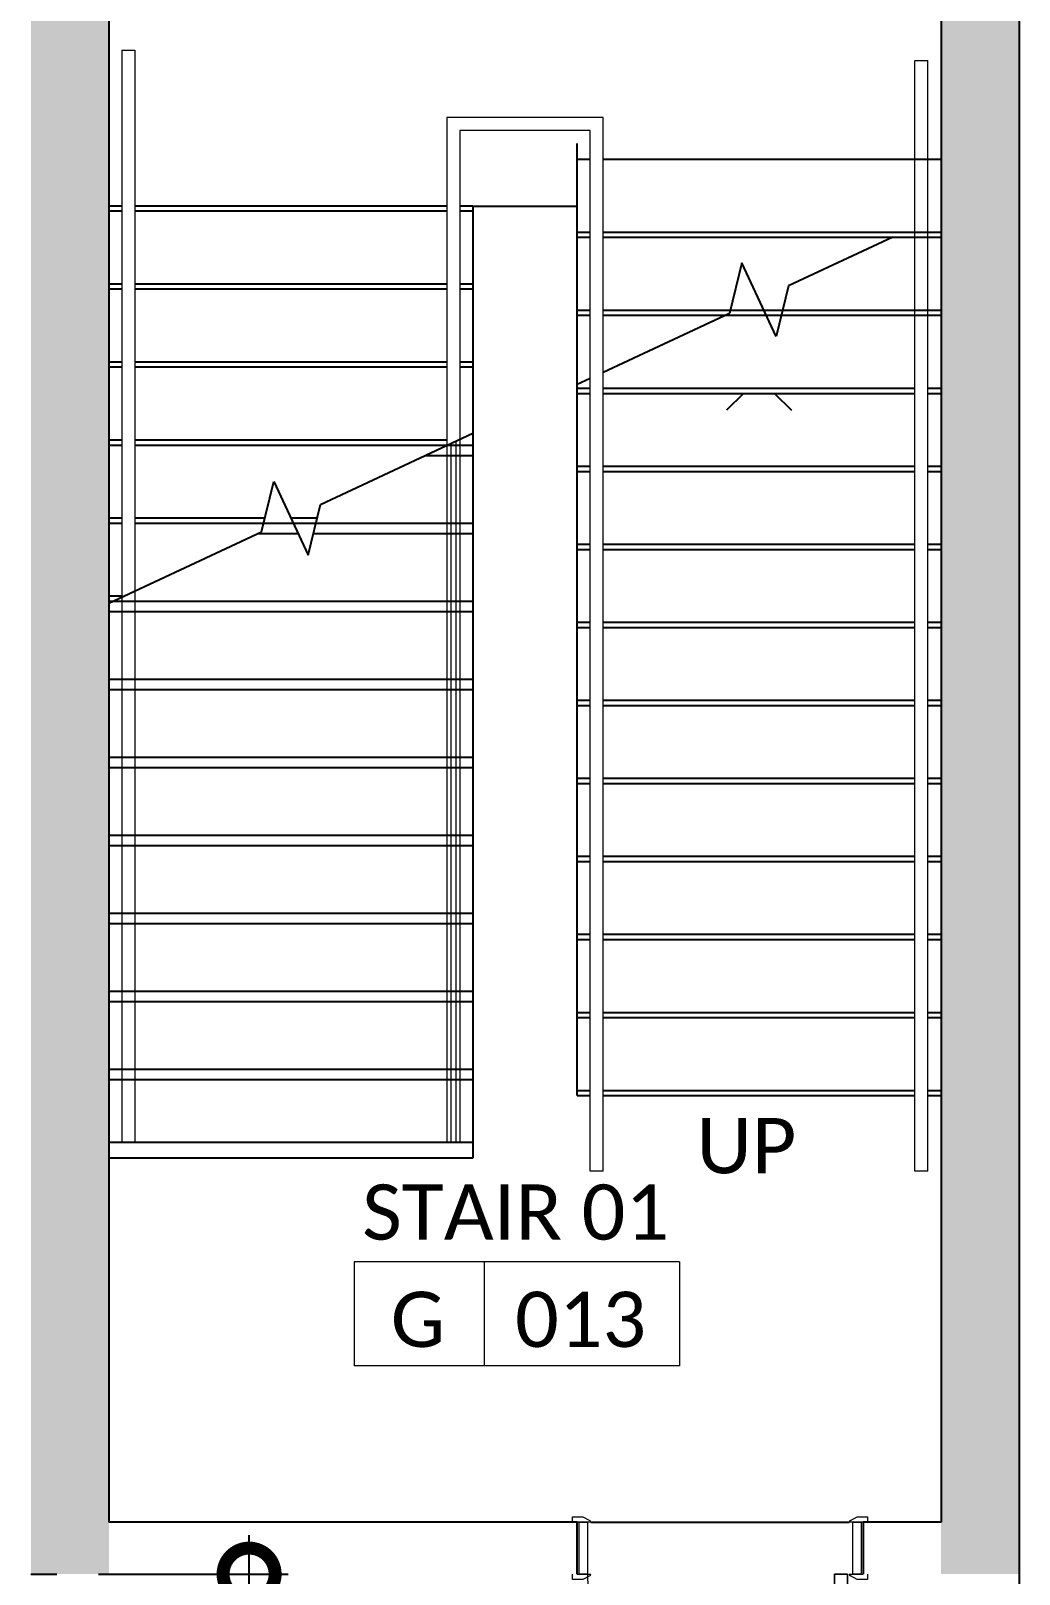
# Model space of a CAD drawing. Header units: metres. Extents: x 22.6 to 101.3, y 9.4 to 67.4.
# Drawn here: x 29.19 to 32.99, y 29.55 to 35.48 of the extents above; entities that cross this region are included whole.
import ezdxf

# ---------------------------------------------------------------- set-up
doc = ezdxf.new("R2010")
doc.units = ezdxf.units.M
doc.linetypes.add('ECG_Line-Ptrn-Sold', pattern=[9144.001, 9144, -0.001])
doc.layers.add('00', color=252, linetype='Continuous')
for name, color, linetype, lineweight in [('A-DIM', 7, 'Continuous', 5), ('A-DOOR', 5, 'Continuous', 5), ('A-FLOR-HRAL', 1, 'Continuous', 9), ('A-STAIR', 1, 'ECG_Line-Ptrn-Sold', 13), ('A-TEXT', 7, 'ECG_Line-Ptrn-Sold', 13)]:
    doc.layers.add(name, color=color, linetype=linetype, lineweight=lineweight)
doc.styles.add('Calibri', font='calibri.ttf', dxfattribs={"height": 0.212639})
doc.dimstyles.new('ECG_Dimn-Detl-100', dxfattribs={"dimscale": 0.3048, "dimtxt": 0.25, "dimasz": 1.312336, "dimexe": 0.492126, "dimexo": 0.0625, "dimgap": 0, "dimtad": 1, "dimdec": 0, "dimlfac": 1000, "dimzin": 0, "dimdsep": 46, "dimtxsty": 'Calibri', "dimblk1": 'DOTSMALL', "dimblk2": 'DOTSMALL', "dimsah": 1, "dimcen": 0.09, "dimdle": 0.492126, "dimazin": 0, "dimtfac": 1, "dimtdec": 4, "dimtix": 1, "dimtmove": 0, "dimatfit": 3, "dimfxl": 0.492126, "dimfxlon": 1, "dimtvp": 1, "dimtolj": 1, "dimtzin": 0, "dimarcsym": 2})

# ---------------------------------------------------------------- blocks, each defined once
blk = doc.blocks.new('ECG_ Door-Single Leaf-Steel - 1100x2200 mm-3097157-GROUND FLOOR PLAN')
at = {"layer": 'A-DOOR'}
for p, q in [((-0.567, 0.12), (-0.527, 0.12)), ((-0.567, 0.1), (-0.567, 0.12)), ((-0.527, 0.12), (-0.501, 0.106)), ((0.501, 0.106), (0.527, 0.12)), ((0.527, 0.12), (0.567, 0.12)), ((0.567, 0.12), (0.567, 0.1)), ((-0.497, 0.1), (-0.55, 0.1)), ((-0.542, 0.1), (-0.51, 0.1)), ((-0.542, -0.1), (-0.542, 0.1)), ((-0.51, 0.1), (-0.51, -0.1)), ((0.55, 0.1), (0.497, 0.1)), ((0.51, 0.1), (0.542, 0.1)), ((0.51, -0.1), (0.51, 0.1)), ((0.542, 0.1), (0.542, -0.1)), ((-0.567, -0.12), (-0.567, -0.1)), ((-0.55, -0.1), (-0.497, -0.1)), ((-0.51, -0.1), (-0.542, -0.1)), ((-0.501, -0.106), (-0.527, -0.12)), ((0.44, -0.1), (0.49, -0.1)), ((0.44, -1.1), (0.44, -0.1)), ((0.44, -0.1), (0.44, -1.1)), ((0.49, -0.1), (0.44, -0.1)), ((0.49, -0.1), (0.49, -1.1)), ((0.49, -1.1), (0.49, -0.1)), ((0.497, -0.1), (0.55, -0.1)), ((0.527, -0.12), (0.501, -0.106)), ((0.542, -0.1), (0.51, -0.1)), ((0.567, -0.1), (0.567, -0.12)), ((-0.527, -0.12), (-0.567, -0.12)), ((0.567, -0.12), (0.527, -0.12)), ((0.49, -1.1), (0.44, -1.1)), ((0.44, -1.1), (0.49, -1.1))]:
    blk.add_line(p, q, dxfattribs=at)
for centre, radius, start, end in [((-0.505, 0.099), 0.00806, 7.12502, 60.25512), ((0.505, 0.099), 0.00806, 119.74488, 172.87498), ((0.49, -0.1), 1, 180, 270), ((-0.505, -0.099), 0.00806, 299.74488, 352.87498), ((0.505, -0.099), 0.00806, 187.12502, 240.25512)]:
    blk.add_arc(centre, radius, start, end, dxfattribs=at)
blk = doc.blocks.new('Railing - Railing-2858507-GROUND FLOOR PLAN')
at = {"layer": 'A-FLOR-HRAL'}
for p, q in [((32.5935, 31.0973), (32.5935, 34.3273)), ((32.6435, 31.0973), (32.6435, 34.3273)), ((32.6435, 31.0973), (32.5935, 31.0973))]:
    blk.add_line(p, q, dxfattribs=at)
at = {"layer": 'A-STAIR'}
for p, q in [((32.5935, 35.3673), (32.6435, 35.3673)), ((32.5935, 34.6873), (32.5935, 35.3673)), ((32.6435, 34.6873), (32.6435, 35.3673)), ((32.5935, 34.3273), (32.5935, 34.6873)), ((32.6435, 34.3273), (32.6435, 34.6873))]:
    blk.add_line(p, q, dxfattribs=at)
blk = doc.blocks.new('Railing - Railing-3163425-GROUND FLOOR PLAN')
at = {"layer": 'A-FLOR-HRAL'}
for p, q in [((30.7935, 35.1477), (30.7935, 35.0473)), ((31.3943, 35.1477), (30.7935, 35.1477)), ((31.3943, 34.7553), (31.3943, 35.1477)), ((30.8435, 35.0977), (30.8435, 35.0473)), ((31.3443, 35.0977), (30.8435, 35.0977)), ((31.3443, 34.7553), (31.3443, 35.0977)), ((30.7935, 35.0473), (30.7935, 34.7723)), ((30.8435, 35.0473), (30.8435, 34.7723)), ((30.7935, 34.7723), (30.7935, 33.8869)), ((30.8435, 34.7723), (30.8435, 33.9102)), ((31.3443, 31.0973), (31.3443, 34.7553)), ((31.3943, 31.0973), (31.3943, 34.7553)), ((30.7935, 33.8869), (30.8435, 33.9102)), ((30.7935, 33.8869), (30.8435, 33.9102)), ((30.7935, 33.8869), (30.8435, 33.9102)), ((30.7935, 33.8869), (30.8435, 33.9102)), ((30.7935, 33.8869), (30.8435, 33.9102)), ((30.7935, 33.8869), (30.8435, 33.9102)), ((31.3943, 31.0973), (31.3443, 31.0973))]:
    blk.add_line(p, q, dxfattribs=at)
at = {"layer": 'A-STAIR'}
for p, q in [((30.7935, 33.8869), (30.7935, 31.5073)), ((30.8085, 33.8939), (30.8085, 31.5073)), ((30.8085, 33.8939), (30.8085, 31.5073)), ((30.8085, 33.8939), (30.8085, 31.5073)), ((30.8085, 33.8939), (30.8085, 31.5073)), ((30.8085, 33.8939), (30.8085, 31.5073)), ((30.8285, 33.9032), (30.8285, 31.5073)), ((30.8285, 33.9032), (30.8285, 31.5073)), ((30.8285, 33.9032), (30.8285, 31.5073)), ((30.8285, 33.9032), (30.8285, 31.5073)), ((30.8285, 33.9032), (30.8285, 31.5073)), ((30.8435, 33.9102), (30.8435, 31.5073)), ((30.7935, 31.5073), (30.7935, 31.2073)), ((30.8085, 31.5073), (30.8085, 31.2073)), ((30.8085, 31.5073), (30.8085, 31.2073)), ((30.8085, 31.5073), (30.8085, 31.2073)), ((30.8085, 31.5073), (30.8085, 31.2073)), ((30.8085, 31.5073), (30.8085, 31.2073)), ((30.8285, 31.5073), (30.8285, 31.2073)), ((30.8285, 31.5073), (30.8285, 31.2073)), ((30.8285, 31.5073), (30.8285, 31.2073)), ((30.8285, 31.5073), (30.8285, 31.2073)), ((30.8285, 31.5073), (30.8285, 31.2073)), ((30.8435, 31.5073), (30.8435, 31.2073)), ((30.8435, 31.2073), (30.7935, 31.2073)), ((30.8285, 31.2073), (30.8085, 31.2073)), ((30.8285, 31.2073), (30.8085, 31.2073)), ((30.8285, 31.2073), (30.8085, 31.2073)), ((30.8285, 31.2073), (30.8085, 31.2073)), ((30.8285, 31.2073), (30.8085, 31.2073))]:
    blk.add_line(p, q, dxfattribs=at)
blk = doc.blocks.new('Railing - Railing-2866151-GROUND FLOOR PLAN')
at = {"layer": 'A-FLOR-HRAL'}
for p, q in [((29.5443, 35.4073), (29.5943, 35.4073)), ((29.5443, 35.4073), (29.5443, 35.1073)), ((29.5943, 35.4073), (29.5943, 35.1073)), ((29.5443, 35.1073), (29.5443, 33.3044)), ((29.5943, 35.1073), (29.5943, 33.3277)), ((29.5443, 33.3044), (29.5943, 33.3277))]:
    blk.add_line(p, q, dxfattribs=at)
at = {"layer": 'A-STAIR'}
for p, q in [((29.5443, 33.3044), (29.5443, 31.5073)), ((29.5943, 33.3277), (29.5943, 31.5073)), ((29.5443, 31.5073), (29.5443, 31.2073)), ((29.5943, 31.5073), (29.5943, 31.2073)), ((29.5943, 31.2073), (29.5443, 31.2073))]:
    blk.add_line(p, q, dxfattribs=at)
blk = doc.blocks.new('ECG_G-Tag-Room - ECG_G-Tag-Room-Engl-1568319-GROUND FLOOR PLAN')
at = {"layer": 'A-TEXT'}
for p, q in [((-0.00625, 0), (-0.00625, -0.004)), ((0.00625, 0), (-0.00625, 0)), ((-0.00125, -0.004), (-0.00125, 0)), ((0.00625, 0), (0.00625, -0.004)), ((0.00625, -0.004), (-0.00625, -0.004))]:
    blk.add_line(p, q, dxfattribs=at)
blk = doc.blocks.new('_DotSmall')
at = {"color": 0, "linetype": 'ByBlock', "const_width": 0.5}
blk.add_lwpolyline([(-0.0625, 0, 1), (0.0625, 0, 1)], format="xyb", close=True, dxfattribs=at)

msp = doc.modelspace()

# ---------------------------------------------------------------- hatches: boundary and pattern name
at = {"layer": '00'}
for points in [[(29.1939, 29.5473), (29.4939, 29.5473), (29.4939, 29.8229), (29.3439, 29.8229), (29.3439, 36.1473), (29.1939, 36.1473), (29.1939, 29.8229)], [(29.4939, 29.8229), (29.4939, 36.1473), (29.3439, 36.1473), (29.3439, 29.8229)], [(32.9939, 29.5473), (32.9939, 36.1473), (32.7939, 36.1473), (32.7939, 29.8229), (32.6939, 29.8229), (32.6939, 29.5473), (32.7939, 29.5473)], [(32.7939, 29.8229), (32.7939, 36.1473), (32.6939, 36.1473), (32.6939, 29.8229)]]:
    msp.add_hatch(color=252, dxfattribs=at).paths.add_polyline_path(points, flags=0)

# ---------------------------------------------------------------- linework, layer by layer
at = {"layer": '00', "color": 252}
for p, q in [((32.9939, 38.3473), (32.9939, 27.0473)), ((29.4939, 36.1473), (29.4939, 33.3073)), ((32.6939, 36.1473), (32.6939, 29.7473)), ((31.2939, 34.8553), (31.2939, 35.0473)), ((31.2939, 34.9873), (31.3443, 34.9873)), ((31.2939, 34.6873), (31.2939, 34.9873)), ((31.3943, 34.9873), (32.6939, 34.9873)), ((29.5443, 34.8073), (29.4939, 34.8073)), ((29.5443, 34.7873), (29.4939, 34.7873)), ((30.7935, 34.8073), (29.5943, 34.8073)), ((30.7935, 34.7873), (29.5943, 34.7873)), ((30.8939, 34.8073), (30.8435, 34.8073)), ((30.8939, 34.7873), (30.8435, 34.7873)), ((30.8939, 34.8073), (31.2939, 34.8073)), ((30.8939, 34.8073), (30.8939, 34.5073)), ((31.2939, 34.7073), (31.3443, 34.7073)), ((31.2939, 34.5553), (31.2939, 34.6873)), ((31.2939, 34.3873), (31.2939, 34.6873)), ((31.2939, 34.6873), (31.3443, 34.6873)), ((31.3943, 34.7073), (32.6939, 34.7073)), ((31.3943, 34.6873), (32.6939, 34.6873)), ((32.5086, 34.6873), (32.1072, 34.5002)), ((30.8939, 34.6393), (30.8939, 34.5073)), ((31.9279, 34.5889), (31.8806, 34.3945)), ((32.06, 34.3057), (31.9279, 34.5889)), ((29.5443, 34.5073), (29.4939, 34.5073)), ((29.5443, 34.4873), (29.4939, 34.4873)), ((30.7935, 34.5073), (29.5943, 34.5073)), ((30.7935, 34.4873), (29.5943, 34.4873)), ((30.8939, 34.5073), (30.8435, 34.5073)), ((30.8939, 34.4873), (30.8435, 34.4873)), ((30.8939, 34.5073), (30.8939, 34.2073)), ((32.1072, 34.5002), (32.06, 34.3057)), ((31.2939, 34.4073), (31.3443, 34.4073)), ((31.2939, 34.2553), (31.2939, 34.3873)), ((31.2939, 34.0873), (31.2939, 34.3873)), ((31.2939, 34.3873), (31.3443, 34.3873)), ((31.3943, 34.4073), (32.6939, 34.4073)), ((31.8806, 34.3945), (31.3943, 34.1677)), ((31.3943, 34.3873), (32.6939, 34.3873)), ((30.8939, 34.3393), (30.8939, 34.2073)), ((29.5443, 34.2073), (29.4939, 34.2073)), ((29.5443, 34.1873), (29.4939, 34.1873)), ((30.7935, 34.2073), (29.5943, 34.2073)), ((30.7935, 34.1873), (29.5943, 34.1873)), ((30.8939, 34.2073), (30.8435, 34.2073)), ((30.8939, 34.1873), (30.8435, 34.1873)), ((30.8939, 34.2073), (30.8939, 33.9337)), ((31.3443, 34.1444), (31.2939, 34.1209)), ((31.2939, 34.1073), (31.3443, 34.1073)), ((31.2939, 33.7873), (31.2939, 34.0873)), ((31.2939, 34.0873), (31.3443, 34.0873)), ((31.3943, 34.1073), (32.5935, 34.1073)), ((31.3943, 34.0873), (32.5935, 34.0873)), ((31.9339, 34.0873), (31.8689, 34.0223)), ((32.0539, 34.0873), (32.1189, 34.0223)), ((32.6435, 34.1073), (32.6939, 34.1073)), ((32.6435, 34.0873), (32.6939, 34.0873)), ((30.8939, 34.0393), (30.8939, 31.1473)), ((29.5443, 33.9073), (29.4939, 33.9073)), ((29.5443, 33.8873), (29.4939, 33.8873)), ((30.7935, 33.9073), (29.5943, 33.9073)), ((30.7935, 33.8873), (29.5943, 33.8873)), ((30.3072, 33.6602), (30.8939, 33.9337)), ((30.8939, 33.8873), (30.7944, 33.8873)), ((30.8939, 33.9337), (30.8939, 31.2073)), ((30.8939, 33.8473), (30.7086, 33.8473)), ((31.2939, 33.8073), (31.3443, 33.8073)), ((31.2939, 33.4873), (31.2939, 33.7873)), ((31.2939, 33.7873), (31.3443, 33.7873)), ((31.3943, 33.8073), (32.5935, 33.8073)), ((31.3943, 33.7873), (32.5935, 33.7873)), ((32.6435, 33.8073), (32.6939, 33.8073)), ((32.6435, 33.7873), (32.6939, 33.7873)), ((30.0806, 33.5545), (30.1279, 33.7489)), ((30.1279, 33.7489), (30.26, 33.4657)), ((30.26, 33.4657), (30.3072, 33.6602)), ((29.5443, 33.6073), (29.4939, 33.6073)), ((29.5443, 33.5873), (29.4939, 33.5873)), ((30.0935, 33.6073), (29.5943, 33.6073)), ((30.0886, 33.5873), (29.5943, 33.5873)), ((30.2033, 33.5873), (30.0886, 33.5873)), ((30.2944, 33.6073), (30.1939, 33.6073)), ((30.2895, 33.5873), (30.2033, 33.5873)), ((30.8939, 33.5873), (30.2895, 33.5873)), ((29.4939, 33.2809), (30.0806, 33.5545)), ((30.2219, 33.5473), (30.0653, 33.5473)), ((30.8939, 33.5473), (30.2798, 33.5473)), ((31.2939, 33.5073), (31.3443, 33.5073)), ((31.2939, 33.1873), (31.2939, 33.4873)), ((31.2939, 33.4873), (31.3443, 33.4873)), ((31.3943, 33.5073), (32.5935, 33.5073)), ((31.3943, 33.4873), (32.5935, 33.4873)), ((32.6435, 33.5073), (32.6939, 33.5073)), ((32.6435, 33.4873), (32.6939, 33.4873)), ((29.4939, 33.3193), (29.4939, 33.3073)), ((29.4939, 33.3073), (29.4939, 33.2809)), ((29.5443, 33.3073), (29.4939, 33.3073)), ((29.5077, 33.2873), (29.4939, 33.2873)), ((29.4939, 33.2809), (29.4939, 29.7473)), ((29.4939, 33.2809), (29.4939, 31.1473)), ((29.4939, 33.2809), (29.4939, 31.2073)), ((30.8939, 33.2473), (29.4939, 33.2473)), ((30.8939, 33.2873), (29.5077, 33.2873)), ((31.2939, 33.2073), (31.3443, 33.2073)), ((31.2939, 32.8873), (31.2939, 33.1873)), ((31.2939, 33.1873), (31.3443, 33.1873)), ((31.3943, 33.2073), (32.5935, 33.2073)), ((31.3943, 33.1873), (32.5935, 33.1873)), ((32.6435, 33.2073), (32.6939, 33.2073)), ((32.6435, 33.1873), (32.6939, 33.1873)), ((30.8939, 32.9873), (29.4939, 32.9873)), ((30.8939, 32.9473), (29.4939, 32.9473)), ((31.2939, 32.9073), (31.3443, 32.9073)), ((31.2939, 32.5873), (31.2939, 32.8873)), ((31.2939, 32.8873), (31.3443, 32.8873)), ((31.3943, 32.9073), (32.5935, 32.9073)), ((31.3943, 32.8873), (32.5935, 32.8873)), ((32.6435, 32.9073), (32.6939, 32.9073)), ((32.6435, 32.8873), (32.6939, 32.8873)), ((30.8939, 32.6873), (29.4939, 32.6873)), ((30.8939, 32.6473), (29.4939, 32.6473)), ((31.2939, 32.6073), (31.3443, 32.6073)), ((31.2939, 32.2873), (31.2939, 32.5873)), ((31.2939, 32.5873), (31.3443, 32.5873)), ((31.3943, 32.6073), (32.5935, 32.6073)), ((31.3943, 32.5873), (32.5935, 32.5873)), ((32.6435, 32.6073), (32.6939, 32.6073)), ((32.6435, 32.5873), (32.6939, 32.5873)), ((30.8939, 32.3873), (29.4939, 32.3873)), ((30.8939, 32.3473), (29.4939, 32.3473)), ((31.2939, 32.3073), (31.3443, 32.3073)), ((31.2939, 31.9873), (31.2939, 32.2873)), ((31.2939, 32.2873), (31.3443, 32.2873)), ((31.3943, 32.3073), (32.5935, 32.3073)), ((31.3943, 32.2873), (32.5935, 32.2873)), ((32.6435, 32.3073), (32.6939, 32.3073)), ((32.6435, 32.2873), (32.6939, 32.2873)), ((30.8939, 32.0873), (29.4939, 32.0873)), ((30.8939, 32.0473), (29.4939, 32.0473)), ((31.2939, 32.0073), (31.3443, 32.0073)), ((31.2939, 31.6873), (31.2939, 31.9873)), ((31.2939, 31.9873), (31.3443, 31.9873)), ((31.3943, 32.0073), (32.5935, 32.0073)), ((31.3943, 31.9873), (32.5935, 31.9873)), ((32.6435, 32.0073), (32.6939, 32.0073)), ((32.6435, 31.9873), (32.6939, 31.9873)), ((30.8939, 31.7873), (29.4939, 31.7873)), ((30.8939, 31.7473), (29.4939, 31.7473)), ((31.2939, 31.7073), (31.3443, 31.7073)), ((31.2939, 31.3873), (31.2939, 31.6873)), ((31.2939, 31.6873), (31.3443, 31.6873)), ((31.3943, 31.7073), (32.5935, 31.7073)), ((31.3943, 31.6873), (32.5935, 31.6873)), ((32.6435, 31.7073), (32.6939, 31.7073)), ((32.6435, 31.6873), (32.6939, 31.6873)), ((30.8939, 31.4873), (29.4939, 31.4873)), ((30.8939, 31.4473), (29.4939, 31.4473)), ((31.2939, 31.4073), (31.3443, 31.4073)), ((31.3943, 31.4073), (32.5935, 31.4073)), ((32.6435, 31.4073), (32.6939, 31.4073)), ((31.2939, 31.3873), (31.3443, 31.3873)), ((31.3943, 31.3873), (32.5935, 31.3873)), ((32.6435, 31.3873), (32.6939, 31.3873)), ((30.8939, 31.2073), (29.4939, 31.2073)), ((30.8939, 31.1473), (29.4939, 31.1473)), ((31.2939, 29.7473), (29.4939, 29.7473)), ((31.2939, 29.5473), (31.2939, 29.7473)), ((31.3469, 29.7473), (32.3409, 29.7473)), ((31.3469, 29.7473), (32.3409, 29.7473)), ((32.6939, 29.7473), (32.3939, 29.7473)), ((32.3939, 29.7473), (32.3939, 29.5473)), ((29.1939, 29.5473), (29.2939, 29.5473))]:
    msp.add_line(p, q, dxfattribs=at)

# ---------------------------------------------------------------- block references
for name, p in [('Railing - Railing-2866151-GROUND FLOOR PLAN', (0, 0)), ('Railing - Railing-2858507-GROUND FLOOR PLAN', (0, 0)), ('Railing - Railing-3163425-GROUND FLOOR PLAN', (0, 0)), ('ECG_ Door-Single Leaf-Steel - 1100x2200 mm-3097157-GROUND FLOOR PLAN', (31.8439, 29.6473))]:
    msp.add_blockref(name, p, dxfattribs=at)
at = {"layer": '00', "color": 252, "xscale": 99.99999999999993, "yscale": 99.99999999999993, "zscale": 99.99999999999993}
msp.add_blockref('ECG_G-Tag-Room - ECG_G-Tag-Room-Engl-1568319-GROUND FLOOR PLAN', (31.0627, 30.7481), dxfattribs=at)

# ---------------------------------------------------------------- texts
at = {"layer": '00', "color": 252, "line_spacing_factor": 1.156427, "style": 'Calibri'}
for s, insert, char_height, width, attachment_point in [('UP', (31.7532, 31.301), 0.21264, 0.467213, 1), ('STAIR 01', (31.0579, 31.0457), 0.21264, 1.434, 2), ('\\fCalibri|b0|i0|c178|p34|;G', (30.6824, 30.6332), 0.212639, 0.255, 2), ('013', (31.3079, 30.6332), 0.21264, 0.612, 2)]:
    msp.add_mtext(s, dxfattribs=dict(at, insert=insert, char_height=char_height, width=width, attachment_point=attachment_point))

# ---------------------------------------------------------------- dimensions: what is measured, and where the dimension line sits
at = {"layer": 'A-DIM'}
msp.add_linear_dim(base=(30.0331, 29.5473), p1=(29.8831, 27.6473), p2=(29.8831, 29.5473), angle=90, dimstyle='ECG_Dimn-Detl-100', override={"dimpost": '<>', "dimfxl": 1.9}, dxfattribs=at).render()

doc.saveas('drawing.dxf')
